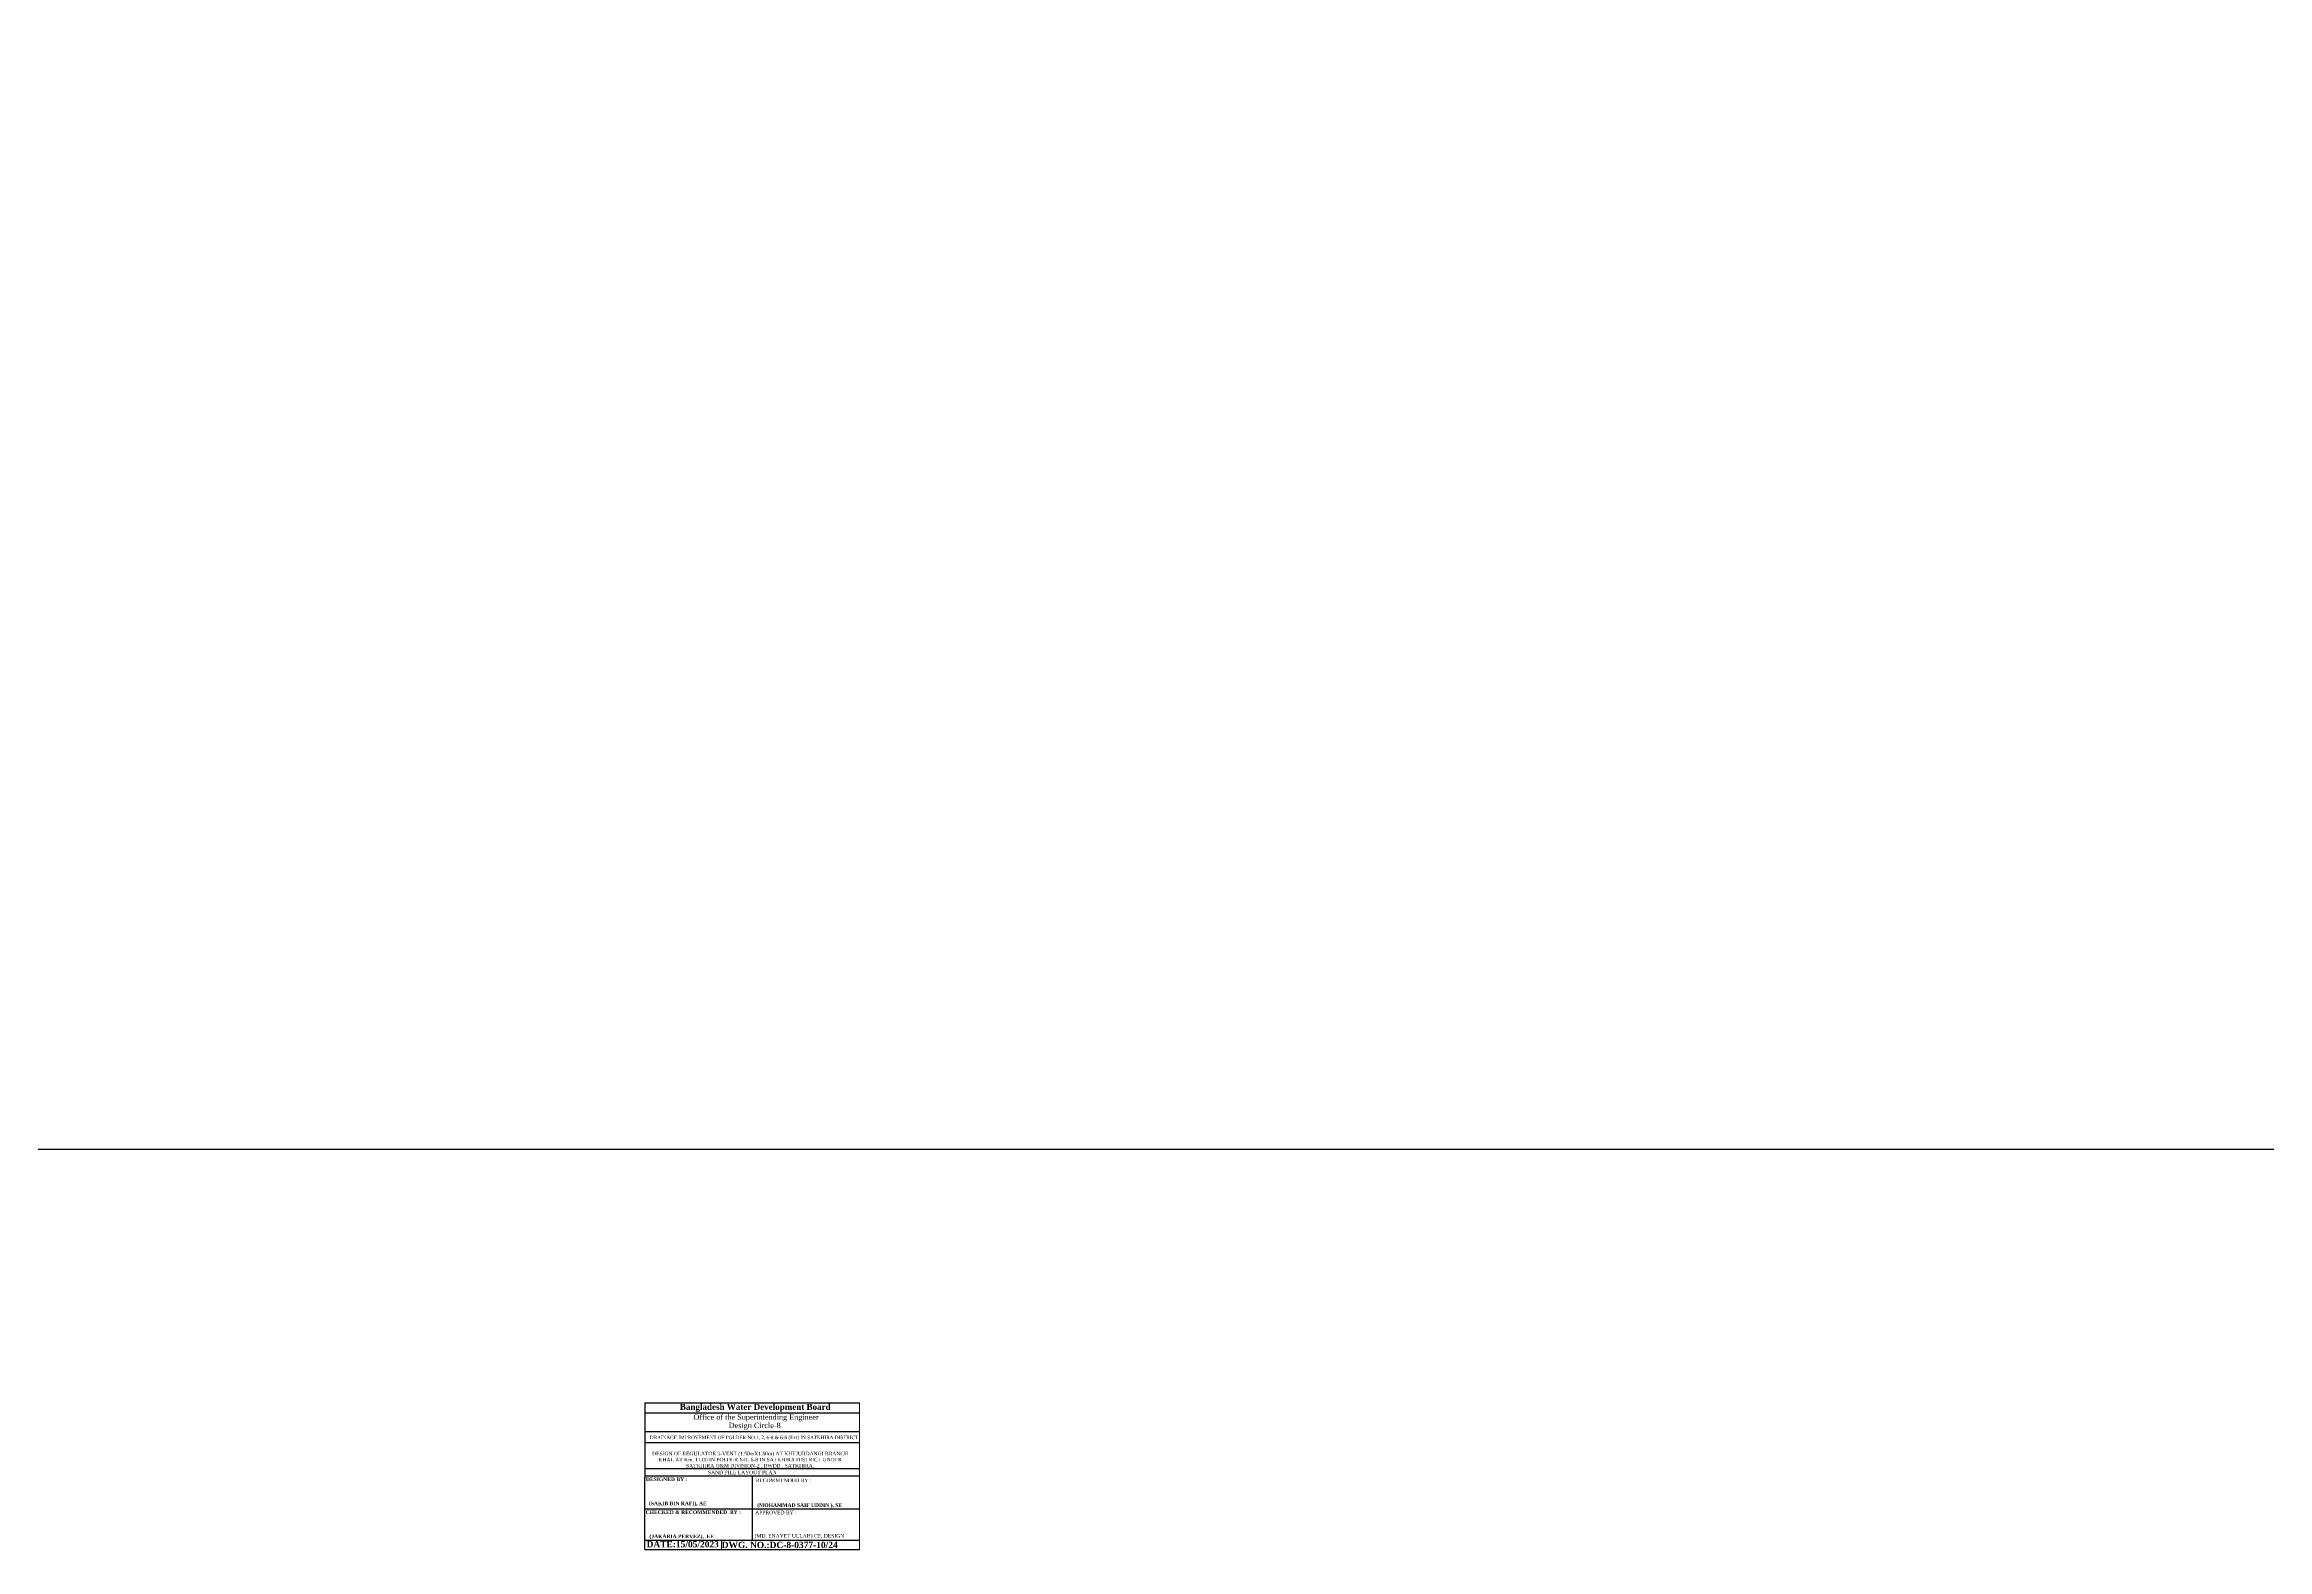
# Model space of a CAD drawing. Extents: x -119161 to 3778985, y -718511 to -30958.
# Drawn here: x 3287175 to 3539751, y -505057 to -334083 of the extents above; entities that cross this region are included whole.
import ezdxf

# ---------------------------------------------------------------- set-up
doc = ezdxf.new("R2010")
doc.units = 0
doc.header["$MEASUREMENT"] = 0
doc.layers.add('Left Bank Profile', color=7, linetype='CONTINUOUS', lineweight=25)
doc.layers.add('LINE', color=7, linetype='CONTINUOUS')
doc.layers.add('TEXT', color=10, linetype='CONTINUOUS')
doc.styles.add('ARIAL', font='ARIALN.TTF')
doc.styles.get("Standard").update_dxf_attribs({"font": 'times.ttf', "height": 250})

msp = doc.modelspace()

# ---------------------------------------------------------------- linework, layer by layer
at = {"layer": 'Left Bank Profile'}
msp.add_lwpolyline([(3355380.5, -505057.5), (3379765.9, -505057.5)], dxfattribs=at)
msp.add_lwpolyline([(3355380.5, -505057.5), (3379765.9, -505057.5)], dxfattribs=at)
at = {"layer": 'LINE'}
for p, q in [((3355380.5, -488391.1), (3379765.9, -488391.1)), ((3355380.5, -488391.1), (3355380.5, -496874)), ((3355380.5, -489547.3), (3379765.9, -489547.3)), ((3355380.5, -491659), (3379765.9, -491659)), ((3355380.5, -492883.6), (3379765.9, -492883.6)), ((3355380.5, -495842.5), (3379765.9, -495842.5)), ((3355380.5, -496680.1), (3379765.9, -496680.1)), ((3355380.5, -505057.5), (3355380.5, -496874)), ((3367573.2, -496680.1), (3367573.2, -503975.4)), ((3355380.5, -500415.2), (3379765.9, -500415.2)), ((3355380.5, -503975.4), (3379765.9, -503975.4)), ((3359955.8, -503975.4), (3379765.9, -503975.4)), ((3359955.8, -503975.4), (3379765.9, -503975.4)), ((3359955.8, -503975.4), (3379765.9, -503975.4))]:
    msp.add_line(p, q, dxfattribs=at)
at = {"layer": 'LINE', "lineweight": 9}
msp.add_line((3379765.9, -488391.1), (3379765.9, -505057.5), dxfattribs=at)
at = {"layer": 'LINE', "color": 7, "lineweight": 9}
for p, q in [((3379765.9, -505057.5), (3356191.9, -505057.5)), ((3364096, -503975.4), (3364096, -505057.5)), ((3374735.2, -505057.5), (3376383.9, -505057.5))]:
    msp.add_line(p, q, dxfattribs=at)
at = {"layer": 'LINE', "color": 0, "linetype": 'ByBlock', "lineweight": -2}
msp.add_lwpolyline([(2023067.7, -163107.6), (3778985.1, -163107.6), (3778985.1, -459611), (2023067.7, -459611)], close=True, dxfattribs=at)

# ---------------------------------------------------------------- texts
at = {"layer": 'LINE', "color": 7, "lineweight": 9}
for s, p in [('RECOMMENDED BY :', (3367978.8, -497403.2)), ('APPROVED BY :', (3367930.1, -501058.9)), ('(MD. ENAYET ULLAH) CE, DESIGN ', (3367865.7, -503714.5))]:
    msp.add_text(s, height=413.588, dxfattribs=at).set_placement(p)
for s, insert, char_height, width, attachment_point in [('{\\fTimes New Roman|b1|i0|c0|p18;Bangladesh Water Development Board}', (3359368.8, -488511.7), 679.373, 24402.872, 1), ('{\\fTimes New Roman|b0|i0|c0|p18;Office of the Superintending Engineer}', (3360908.6, -489706.3), 607.974, 21838.228, 1), ('{\\fTimes New Roman Greek|b0|i0|c0|p18;\\C256;DRAINAGE IMPROVEMENT OF POLDER NO.1, 2, 6-8 & 6-8 (Ext) IN SATKHIRA DISTRICT }', (3367795.8, -492644.6, 0), 387.1263, 24281.962, 8), ('{\\fTimes New Roman|b0|i0|c0|p18;Design Circle-8}', (3364919, -490657), 607.974, 21838.228, 1), ('{\\fTimes New Roman Greek|b0|i0|c0|p18;\\C256;DESIGN OF REGULATOR 3-VENT (1.50mX1.80m) AT KHEJURDANGI BRANCH KHAL AT Km. 11.00 IN POLDER NO- 6-8 IN SATKHIRA DISTRICT UNDER SATKHIRA O&M DIVISION-2 , BWDB , SATKHIRA.}', (3367347.9, -495842.5), 413.5878, 23016.989, 8)]:
    msp.add_mtext(s, dxfattribs=dict(at, insert=insert, char_height=char_height, width=width, attachment_point=attachment_point))
at = {"layer": 'LINE', "color": 7, "lineweight": 9, "attachment_point": 1}
for s, insert, char_height in [('{\\fTimes New Roman|b1|i0|c0|p18;DESIGNED BY :}', (3355511.2, -496869.4), 413.588), ('{\\fTimes New Roman|b1|i0|c0|p18;\\C0;(SAKIB BIN RAFI), AE}', (3355857.9, -499606.5), 413.588), ('{\\fTimes New Roman|b1|i0|c0|p18;\\C0;(MOHAMMAD SAIF UDDIN ), SE}', (3368158.9, -499801.8), 413.588), ('{\\fTimes New Roman|b1|i0|c0|p18;CHECKED & RECOMMENDED  BY :}', (3355477.2, -500607.1), 413.588), ('{\\fTimes New Roman|b1|i0|c0|p18;DATE:15/05/2023}', (3355590, -504096.1), 708.652), ('{\\fTimes New Roman|b1|i0|c0|p18;\\C0;(JAKARIA PERVEZ),  EE  }', (3355912.2, -503352.3), 413.588), (' {\\fTimes New Roman|b1|i0|c0|p18;DWG. NO.:DC-8-0377-10/24}', (3363859.1, -504176.4), 708.652)]:
    msp.add_mtext(s, dxfattribs=dict(at, insert=insert, char_height=char_height))
at = {"layer": 'TEXT', "color": 0, "linetype": 'ByBlock', "insert": (3366380.5, -496087.4), "char_height": 414.375, "width": 19380.769, "attachment_point": 2, "style": 'ARIAL'}
msp.add_mtext('{\\fTimes New Roman|b0|i0|c0|p18; SAND PILE LAYOUT PLAN}', dxfattribs=at)

doc.saveas('drawing.dxf')
